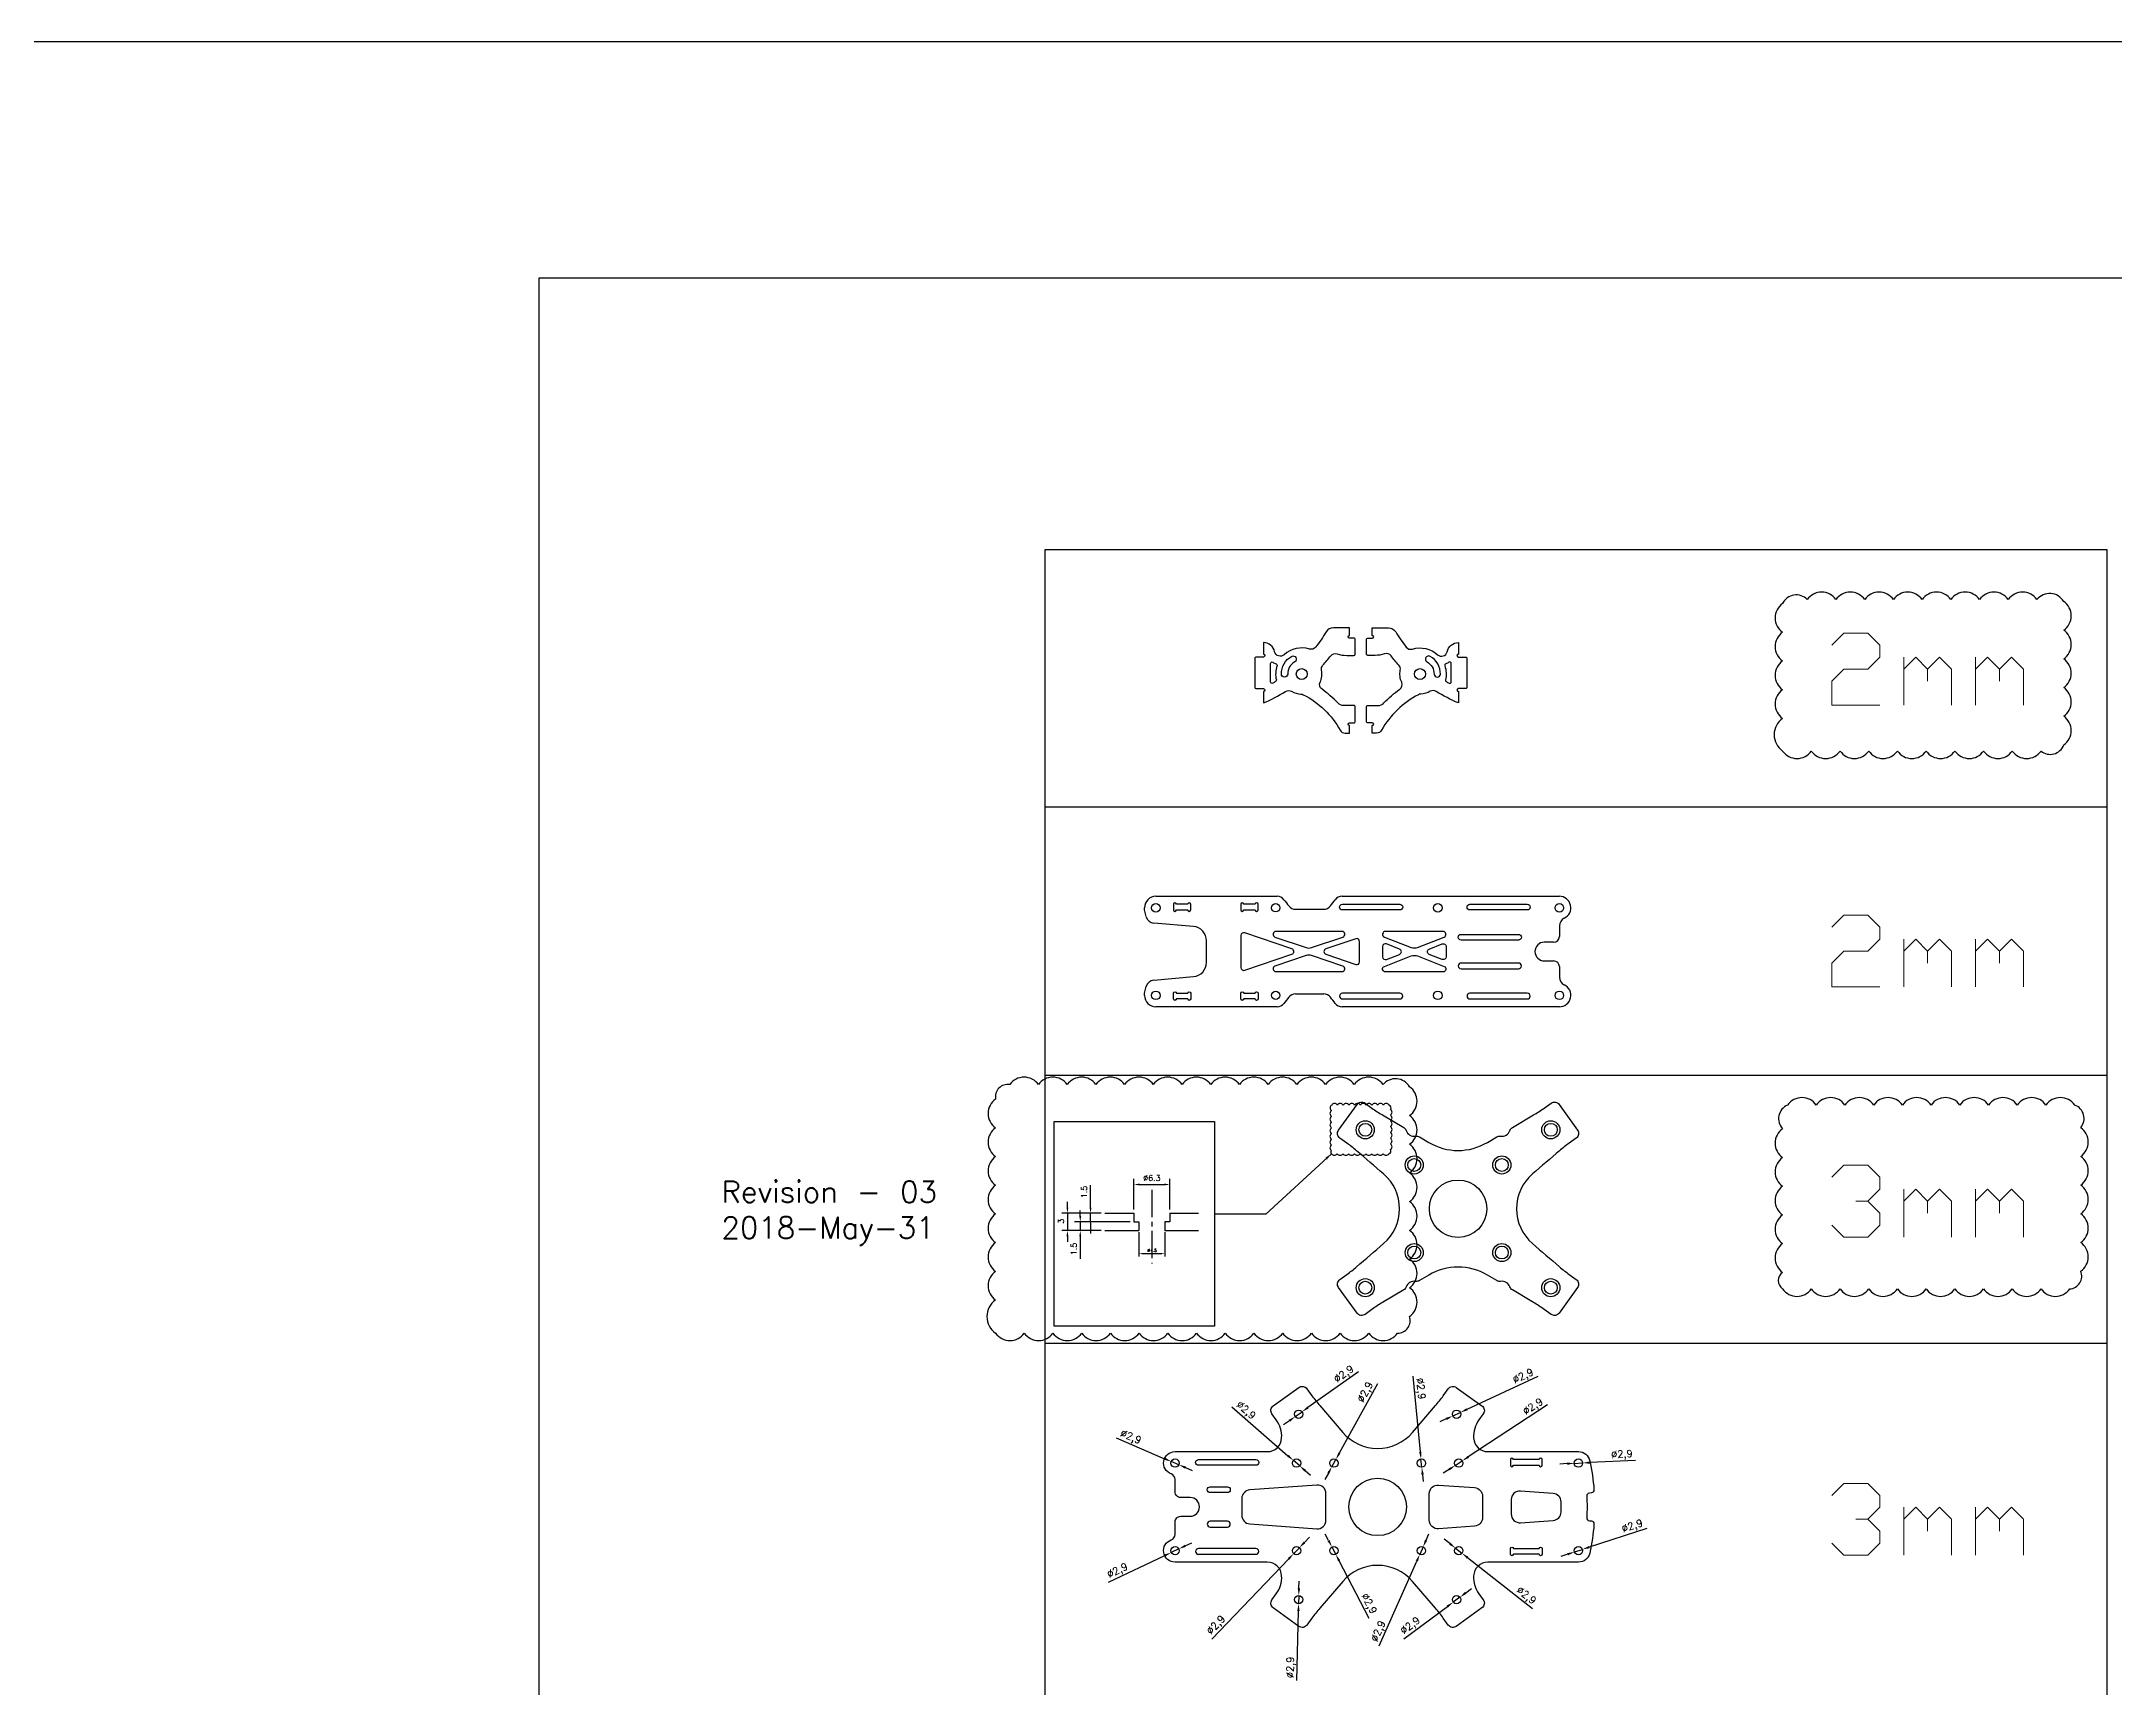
# Model space of a CAD drawing. Header units: millimetres. Extents: x 517 to 3327, y 581 to 1662.
# Drawn here: x 2212 to 2934, y 1089 to 1662 of the extents above; entities that cross this region are included whole.
import ezdxf

# ---------------------------------------------------------------- set-up
doc = ezdxf.new("R2010")
doc.units = ezdxf.units.MM
doc.header["$LTSCALE"] = 0.5
doc.linetypes.add('CENTER2', pattern=[28.575, 19.05, -3.175, 3.175, -3.175])
for name, color, linetype in [('1', 2, 'Continuous'), ('3', 4, 'Continuous'), ('5', 6, 'Continuous'), ('8', 254, 'Continuous'), ('Cen', 5, 'CENTER2'), ('draw', 1, 'Continuous'), ('Runcam-Eagle', 30, 'Continuous')]:
    doc.layers.add(name, color=color, linetype=linetype)
doc.styles.get("Standard").update_dxf_attribs({"font": 'txt.shx', "bigfont": 'chineset.shx'})
doc.dimstyles.new('ISO-25', dxfattribs={"dimtxt": 2.5, "dimasz": 2.5, "dimexe": 1.25, "dimexo": 0.625, "dimtad": 1, "dimtxsty": 'Standard', "dimcen": 2.5, "dimadec": 0, "dimazin": 0, "dimtfac": 1, "dimtmove": 0, "dimatfit": 3, "dimfxl": 1, "dimarcsym": 0})

# ---------------------------------------------------------------- blocks, each defined once
blk = doc.blocks.new('*D6')
at = {"layer": 'Defpoints', "color": 0, "transparency": 16777216}
for p in [(2661.65, 1137.89), (2662.99, 1135.32)]:
    blk.add_point(p, dxfattribs=at)
at = {"layer": 'draw', "color": 0, "lineweight": -2, "transparency": 16777216}
for p, q in [((2660.49, 1140.1), (2659.33, 1142.32)), ((2661.65, 1137.89), (2662.99, 1135.32)), ((2674.63, 1113.02), (2664.14, 1133.1))]:
    blk.add_line(p, q, dxfattribs=at)
at = {"layer": 'draw', "color": 0, "transparency": 16777216}
for points in [[(2660.86, 1140.3), (2660.12, 1139.91), (2661.65, 1137.89)], [(2664.51, 1133.29), (2663.77, 1132.91), (2662.99, 1135.32)]]:
    blk.add_solid(points, dxfattribs=at)
at = {"layer": 'draw', "color": 0, "transparency": 16777216, "insert": (2674.35, 1118.04), "char_height": 2.5, "attachment_point": 5, "rotation": 297.55985}
blk.add_mtext('∅2,9', dxfattribs=at)
blk = doc.blocks.new('*D7')
at = {"layer": 'Defpoints', "color": 0, "transparency": 16777216}
for p in [(2706.23, 1120.41), (2703.9, 1118.68)]:
    blk.add_point(p, dxfattribs=at)
at = {"layer": 'draw', "color": 0, "lineweight": -2, "transparency": 16777216}
for p, q in [((2706.23, 1120.41), (2703.9, 1118.68)), ((2708.24, 1121.9), (2710.25, 1123.38)), ((2686.65, 1105.89), (2701.89, 1117.19))]:
    blk.add_line(p, q, dxfattribs=at)
at = {"layer": 'draw', "color": 0, "transparency": 16777216}
for points in [[(2707.99, 1122.23), (2708.49, 1121.56), (2706.23, 1120.41)], [(2701.64, 1117.53), (2702.14, 1116.86), (2703.9, 1118.68)]]:
    blk.add_solid(points, dxfattribs=at)
at = {"layer": 'draw', "color": 0, "transparency": 16777216, "insert": (2689.09, 1110.3), "char_height": 2.5, "attachment_point": 5, "rotation": 36.55042}
blk.add_mtext('∅2,9', dxfattribs=at)
blk = doc.blocks.new('*D8')
at = {"layer": 'Defpoints', "color": 0, "transparency": 16777216}
for p in [(2746.14, 1136.15), (2748.89, 1137.05)]:
    blk.add_point(p, dxfattribs=at)
at = {"layer": 'draw', "color": 0, "lineweight": -2, "transparency": 16777216}
for p, q in [((2771.34, 1144.37), (2751.27, 1137.83)), ((2743.76, 1135.38), (2741.38, 1134.6)), ((2746.14, 1136.15), (2748.89, 1137.05))]:
    blk.add_line(p, q, dxfattribs=at)
at = {"layer": 'draw', "color": 0, "transparency": 16777216}
for points in [[(2743.63, 1135.77), (2743.89, 1134.98), (2746.14, 1136.15)], [(2751.14, 1138.22), (2751.4, 1137.43), (2748.89, 1137.05)]]:
    blk.add_solid(points, dxfattribs=at)
at = {"layer": 'draw', "color": 0, "transparency": 16777216, "insert": (2766.34, 1144.93), "char_height": 2.5, "attachment_point": 5, "rotation": 18.0597}
blk.add_mtext('∅2,9', dxfattribs=at)
blk = doc.blocks.new('*D9')
at = {"layer": 'Defpoints', "color": 0, "transparency": 16777216}
for p in [(2746.07, 1167.03), (2748.96, 1167.17)]:
    blk.add_point(p, dxfattribs=at)
at = {"layer": 'draw', "color": 0, "lineweight": -2, "transparency": 16777216}
for p, q in [((2743.57, 1166.92), (2741.07, 1166.8)), ((2746.07, 1167.03), (2748.96, 1167.17)), ((2767.33, 1168.03), (2751.46, 1167.29))]:
    blk.add_line(p, q, dxfattribs=at)
at = {"layer": 'draw', "color": 0, "transparency": 16777216}
for points in [[(2743.55, 1167.33), (2743.59, 1166.5), (2746.07, 1167.03)], [(2751.44, 1167.7), (2751.48, 1166.87), (2748.96, 1167.17)]]:
    blk.add_solid(points, dxfattribs=at)
at = {"layer": 'draw', "color": 0, "transparency": 16777216, "insert": (2762.66, 1169.9), "char_height": 2.5, "attachment_point": 5, "rotation": 2.67732}
blk.add_mtext('∅2,9', dxfattribs=at)
blk = doc.blocks.new('*D10')
at = {"layer": 'Defpoints', "color": 0, "transparency": 16777216}
for p in [(2706.38, 1184.77), (2703.75, 1183.55)]:
    blk.add_point(p, dxfattribs=at)
at = {"layer": 'draw', "color": 0, "lineweight": -2, "transparency": 16777216}
for p, q in [((2733.37, 1197.25), (2708.65, 1185.82)), ((2703.75, 1183.55), (2706.38, 1184.77)), ((2701.48, 1182.5), (2699.21, 1181.45))]:
    blk.add_line(p, q, dxfattribs=at)
at = {"layer": 'draw', "color": 0, "transparency": 16777216}
for points in [[(2708.48, 1186.2), (2708.83, 1185.44), (2706.38, 1184.77)], [(2701.3, 1182.88), (2701.65, 1182.12), (2703.75, 1183.55)]]:
    blk.add_solid(points, dxfattribs=at)
at = {"layer": 'draw', "color": 0, "transparency": 16777216, "insert": (2728.34, 1197.22), "char_height": 2.5, "attachment_point": 5, "rotation": 24.81794}
blk.add_mtext('∅2,9', dxfattribs=at)
blk = doc.blocks.new('*D11')
at = {"layer": 'Defpoints', "color": 0, "transparency": 16777216}
for p in [(2704.6, 1166.31), (2707.03, 1167.9)]:
    blk.add_point(p, dxfattribs=at)
at = {"layer": 'draw', "color": 0, "lineweight": -2, "transparency": 16777216}
for p, q in [((2736.77, 1187.37), (2709.12, 1169.27)), ((2702.51, 1164.94), (2700.42, 1163.57)), ((2704.6, 1166.31), (2707.03, 1167.9))]:
    blk.add_line(p, q, dxfattribs=at)
at = {"layer": 'draw', "color": 0, "transparency": 16777216}
for points in [[(2702.28, 1165.29), (2702.74, 1164.59), (2704.6, 1166.31)], [(2708.89, 1169.61), (2709.35, 1168.92), (2707.03, 1167.9)]]:
    blk.add_solid(points, dxfattribs=at)
at = {"layer": 'draw', "color": 0, "transparency": 16777216, "insert": (2731.8, 1186.6), "char_height": 2.5, "attachment_point": 5, "rotation": 33.21057}
blk.add_mtext('∅2,9', dxfattribs=at)
blk = doc.blocks.new('*D12')
at = {"layer": 'Defpoints', "color": 0, "transparency": 16777216}
for p in [(2692.67, 1168.54), (2692.96, 1165.66)]:
    blk.add_point(p, dxfattribs=at)
at = {"layer": 'draw', "color": 0, "lineweight": -2, "transparency": 16777216}
for p, q in [((2689.77, 1197.37), (2692.42, 1171.03)), ((2692.96, 1165.66), (2692.67, 1168.54)), ((2693.21, 1163.17), (2693.46, 1160.68))]:
    blk.add_line(p, q, dxfattribs=at)
at = {"layer": 'draw', "color": 0, "transparency": 16777216}
for points in [[(2692.84, 1171.07), (2692.01, 1170.99), (2692.67, 1168.54)], [(2693.63, 1163.21), (2692.8, 1163.13), (2692.96, 1165.66)]]:
    blk.add_solid(points, dxfattribs=at)
at = {"layer": 'draw', "color": 0, "transparency": 16777216, "insert": (2692.3, 1193.02), "char_height": 2.5, "attachment_point": 5, "rotation": 275.74373}
blk.add_mtext('∅2,9', dxfattribs=at)
blk = doc.blocks.new('*D13')
at = {"layer": 'Defpoints', "color": 0, "transparency": 16777216}
for p in [(2661.62, 1165.83), (2663.02, 1168.37)]:
    blk.add_point(p, dxfattribs=at)
at = {"layer": 'draw', "color": 0, "lineweight": -2, "transparency": 16777216}
for p, q in [((2677.54, 1194.71), (2664.22, 1170.56)), ((2660.41, 1163.64), (2659.2, 1161.45)), ((2661.62, 1165.83), (2663.02, 1168.37))]:
    blk.add_line(p, q, dxfattribs=at)
at = {"layer": 'draw', "color": 0, "transparency": 16777216}
for points in [[(2663.86, 1170.76), (2664.59, 1170.36), (2663.02, 1168.37)], [(2660.04, 1163.84), (2660.77, 1163.44), (2661.62, 1165.83)]]:
    blk.add_solid(points, dxfattribs=at)
at = {"layer": 'draw', "color": 0, "transparency": 16777216, "insert": (2673.5, 1191.7), "char_height": 2.5, "attachment_point": 5, "rotation": 61.13232}
blk.add_mtext('∅2,9', dxfattribs=at)
blk = doc.blocks.new('*D14')
at = {"layer": 'Defpoints', "color": 0, "transparency": 16777216}
for p in [(2651.25, 1185), (2648.88, 1183.32)]:
    blk.add_point(p, dxfattribs=at)
at = {"layer": 'draw', "color": 0, "lineweight": -2, "transparency": 16777216}
for p, q in [((2670.91, 1198.88), (2653.29, 1186.44)), ((2648.88, 1183.32), (2651.25, 1185)), ((2646.84, 1181.88), (2644.8, 1180.44))]:
    blk.add_line(p, q, dxfattribs=at)
at = {"layer": 'draw', "color": 0, "transparency": 16777216}
for points in [[(2653.05, 1186.78), (2653.53, 1186.1), (2651.25, 1185)], [(2646.6, 1182.22), (2647.08, 1181.54), (2648.88, 1183.32)]]:
    blk.add_solid(points, dxfattribs=at)
at = {"layer": 'draw', "color": 0, "transparency": 16777216, "insert": (2665.96, 1197.93), "char_height": 2.5, "attachment_point": 5, "rotation": 35.22623}
blk.add_mtext('∅2,9', dxfattribs=at)
blk = doc.blocks.new('*D15')
at = {"layer": 'Defpoints', "color": 0, "transparency": 16777216}
for p in [(2648.22, 1168.05), (2650.41, 1166.15)]:
    blk.add_point(p, dxfattribs=at)
at = {"layer": 'draw', "color": 0, "lineweight": -2, "transparency": 16777216}
for p, q in [((2626.74, 1186.76), (2646.34, 1169.7)), ((2650.41, 1166.15), (2648.22, 1168.05)), ((2652.3, 1164.51), (2654.18, 1162.87))]:
    blk.add_line(p, q, dxfattribs=at)
at = {"layer": 'draw', "color": 0, "transparency": 16777216}
for points in [[(2646.61, 1170.01), (2646.06, 1169.38), (2648.22, 1168.05)], [(2652.57, 1164.82), (2652.02, 1164.19), (2650.41, 1166.15)]]:
    blk.add_solid(points, dxfattribs=at)
at = {"layer": 'draw', "color": 0, "transparency": 16777216, "insert": (2631.57, 1185.32), "char_height": 2.5, "attachment_point": 5, "rotation": 318.95072}
blk.add_mtext('∅2,9', dxfattribs=at)
blk = doc.blocks.new('*D16')
at = {"layer": 'Defpoints', "color": 0, "transparency": 16777216}
for p in [(2692.23, 1135.28), (2693.4, 1137.93)]:
    blk.add_point(p, dxfattribs=at)
at = {"layer": 'draw', "color": 0, "lineweight": -2, "transparency": 16777216}
for p, q in [((2694.42, 1140.21), (2695.43, 1142.5)), ((2693.4, 1137.93), (2692.23, 1135.28)), ((2678.09, 1103.4), (2691.22, 1132.99))]:
    blk.add_line(p, q, dxfattribs=at)
at = {"layer": 'draw', "color": 0, "transparency": 16777216}
for points in [[(2690.83, 1133.16), (2691.6, 1132.82), (2692.23, 1135.28)], [(2694.04, 1140.38), (2694.8, 1140.04), (2693.4, 1137.93)]]:
    blk.add_solid(points, dxfattribs=at)
at = {"layer": 'draw', "color": 0, "transparency": 16777216, "insert": (2678.05, 1108.43), "char_height": 2.5, "attachment_point": 5, "rotation": 66.08743}
blk.add_mtext('∅2,9', dxfattribs=at)
blk = doc.blocks.new('*D17')
at = {"layer": 'Defpoints', "color": 0, "transparency": 16777216}
for p in [(2704.68, 1137.5), (2706.95, 1135.7)]:
    blk.add_point(p, dxfattribs=at)
at = {"layer": 'draw', "color": 0, "lineweight": -2, "transparency": 16777216}
for p, q in [((2702.72, 1139.05), (2700.75, 1140.6)), ((2704.68, 1137.5), (2706.95, 1135.7)), ((2731.49, 1116.32), (2708.92, 1134.15))]:
    blk.add_line(p, q, dxfattribs=at)
at = {"layer": 'draw', "color": 0, "transparency": 16777216}
for points in [[(2702.97, 1139.38), (2702.46, 1138.72), (2704.68, 1137.5)], [(2709.17, 1134.48), (2708.66, 1133.83), (2706.95, 1135.7)]]:
    blk.add_solid(points, dxfattribs=at)
at = {"layer": 'draw', "color": 0, "transparency": 16777216, "insert": (2729.19, 1120.8), "char_height": 2.5, "attachment_point": 5, "rotation": 321.70121}
blk.add_mtext('∅2,9', dxfattribs=at)
blk = doc.blocks.new('*D18')
at = {"layer": 'Defpoints', "color": 0, "transparency": 16777216}
for p in [(2650.1, 1120.99), (2650.04, 1118.09)]:
    blk.add_point(p, dxfattribs=at)
at = {"layer": 'draw', "color": 0, "lineweight": -2, "transparency": 16777216}
for p, q in [((2650.1, 1120.99), (2650.04, 1118.09)), ((2650.16, 1123.49), (2650.21, 1125.99)), ((2649.43, 1091.33), (2649.98, 1115.59))]:
    blk.add_line(p, q, dxfattribs=at)
at = {"layer": 'draw', "color": 0, "transparency": 16777216}
for points in [[(2649.74, 1123.5), (2650.57, 1123.48), (2650.1, 1120.99)], [(2649.56, 1115.6), (2650.4, 1115.59), (2650.04, 1118.09)]]:
    blk.add_solid(points, dxfattribs=at)
at = {"layer": 'draw', "color": 0, "transparency": 16777216, "insert": (2647.45, 1095.96), "char_height": 2.5, "attachment_point": 5, "rotation": 88.70321}
blk.add_mtext('∅2,9', dxfattribs=at)
blk = doc.blocks.new('*D19')
at = {"layer": 'Defpoints', "color": 0, "transparency": 16777216}
for p in [(2648.31, 1135.55), (2650.32, 1137.65)]:
    blk.add_point(p, dxfattribs=at)
at = {"layer": 'draw', "color": 0, "lineweight": -2, "transparency": 16777216}
for p, q in [((2652.05, 1139.45), (2653.78, 1141.26)), ((2619.77, 1105.79), (2646.58, 1133.75)), ((2650.32, 1137.65), (2648.31, 1135.55))]:
    blk.add_line(p, q, dxfattribs=at)
at = {"layer": 'draw', "color": 0, "transparency": 16777216}
for points in [[(2646.28, 1134.04), (2646.88, 1133.46), (2648.31, 1135.55)], [(2651.75, 1139.74), (2652.35, 1139.16), (2650.32, 1137.65)]]:
    blk.add_solid(points, dxfattribs=at)
at = {"layer": 'draw', "color": 0, "transparency": 16777216, "insert": (2621.44, 1110.54), "char_height": 2.5, "attachment_point": 5, "rotation": 46.20024}
blk.add_mtext('∅2,9', dxfattribs=at)
blk = doc.blocks.new('*D20')
at = {"layer": 'Defpoints', "color": 0, "transparency": 16777216}
for p in [(2605.7, 1135.98), (2608.32, 1137.22)]:
    blk.add_point(p, dxfattribs=at)
at = {"layer": 'draw', "color": 0, "lineweight": -2, "transparency": 16777216}
for p, q in [((2583.82, 1125.59), (2603.44, 1134.91)), ((2608.32, 1137.22), (2605.7, 1135.98)), ((2610.57, 1138.3), (2612.83, 1139.37))]:
    blk.add_line(p, q, dxfattribs=at)
at = {"layer": 'draw', "color": 0, "transparency": 16777216}
for points in [[(2603.26, 1135.28), (2603.62, 1134.53), (2605.7, 1135.98)], [(2610.4, 1138.67), (2610.75, 1137.92), (2608.32, 1137.22)]]:
    blk.add_solid(points, dxfattribs=at)
at = {"layer": 'draw', "color": 0, "transparency": 16777216, "insert": (2587.07, 1129.44), "char_height": 2.5, "attachment_point": 5, "rotation": 25.41025}
blk.add_mtext('∅2,9', dxfattribs=at)
blk = doc.blocks.new('*D21')
at = {"layer": 'Defpoints', "color": 0, "transparency": 16777216}
for p in [(2605.67, 1167.67), (2608.34, 1166.53)]:
    blk.add_point(p, dxfattribs=at)
at = {"layer": 'draw', "color": 0, "lineweight": -2, "transparency": 16777216}
for p, q in [((2586.46, 1175.86), (2603.37, 1168.65)), ((2608.34, 1166.53), (2605.67, 1167.67)), ((2610.64, 1165.55), (2612.94, 1164.57))]:
    blk.add_line(p, q, dxfattribs=at)
at = {"layer": 'draw', "color": 0, "transparency": 16777216}
for points in [[(2603.54, 1169.03), (2603.21, 1168.27), (2605.67, 1167.67)], [(2610.8, 1165.94), (2610.48, 1165.17), (2608.34, 1166.53)]]:
    blk.add_solid(points, dxfattribs=at)
at = {"layer": 'draw', "color": 0, "transparency": 16777216, "insert": (2591.5, 1175.98), "char_height": 2.5, "attachment_point": 5, "rotation": 336.90912}
blk.add_mtext('∅2,9', dxfattribs=at)

msp = doc.modelspace()

# ---------------------------------------------------------------- linework, layer by layer
for p, q in [((2582.566, 1254.154), (2592.633, 1254.154)), ((2592.633, 1254.154), (2592.633, 1251.154)), ((2592.633, 1251.154), (2594.433, 1251.154)), ((2594.433, 1251.154), (2594.433, 1248.154)), ((2605.233, 1251.154), (2603.433, 1251.154)), ((2603.433, 1251.154), (2603.433, 1248.154)), ((2605.233, 1254.154), (2615.204, 1254.154)), ((2605.233, 1254.154), (2605.233, 1251.154)), ((2582.566, 1248.154), (2594.433, 1248.154)), ((2603.433, 1248.154), (2615.204, 1248.154))]:
    msp.add_line(p, q)
at = {"lineweight": 0}
for points in [[(2835.818, 1452.019), (2839.987, 1456.189), (2848.327, 1456.189), (2852.497, 1452.019), (2852.497, 1447.85), (2848.327, 1443.68), (2839.987, 1443.68), (2835.818, 1439.51), (2835.818, 1431.171), (2852.497, 1431.171)], [(2860.836, 1431.171), (2860.836, 1447.85)], [(2860.836, 1443.68), (2865.006, 1447.85), (2869.12, 1443.68), (2869.12, 1439.51)], [(2869.12, 1443.68), (2873.29, 1447.85), (2877.459, 1443.68), (2877.459, 1431.171)], [(2885.799, 1431.171), (2885.799, 1447.85)], [(2885.799, 1443.68), (2889.968, 1447.85), (2894.138, 1443.68), (2894.138, 1439.51)], [(2894.138, 1443.68), (2898.308, 1447.85), (2902.478, 1443.68), (2902.478, 1431.171)], [(2835.818, 1353.834), (2839.987, 1358.004), (2848.327, 1358.004), (2852.497, 1353.834), (2852.497, 1349.665), (2848.327, 1345.495), (2839.987, 1345.495), (2835.818, 1341.325), (2835.818, 1332.986), (2852.497, 1332.986)], [(2860.836, 1332.986), (2860.836, 1349.665)], [(2860.836, 1345.495), (2865.006, 1349.665), (2869.12, 1345.495), (2869.12, 1341.325)], [(2869.12, 1345.495), (2873.29, 1349.665), (2877.459, 1345.495), (2877.459, 1332.986)], [(2885.799, 1332.986), (2885.799, 1349.665)], [(2885.799, 1345.495), (2889.968, 1349.665), (2894.138, 1345.495), (2894.138, 1341.325)], [(2894.138, 1345.495), (2898.308, 1349.665), (2902.478, 1345.495), (2902.478, 1332.986)], [(2835.818, 1266.707), (2839.987, 1270.877), (2848.327, 1270.877), (2852.497, 1266.707), (2852.497, 1262.537), (2848.327, 1258.367), (2844.157, 1258.367)], [(2848.327, 1258.367), (2852.497, 1254.198), (2852.497, 1250.028), (2848.327, 1245.858), (2839.987, 1245.858), (2835.818, 1250.028)], [(2860.836, 1245.858), (2860.836, 1262.537)], [(2860.836, 1258.367), (2865.006, 1262.537), (2869.12, 1258.367), (2869.12, 1254.198)], [(2869.12, 1258.367), (2873.29, 1262.537), (2877.459, 1258.367), (2877.459, 1245.858)], [(2885.799, 1245.858), (2885.799, 1262.537)], [(2885.799, 1258.367), (2889.968, 1262.537), (2894.138, 1258.367), (2894.138, 1254.198)], [(2894.138, 1258.367), (2898.308, 1262.537), (2902.478, 1258.367), (2902.478, 1245.858)], [(2835.818, 1155.88), (2839.987, 1160.049), (2848.327, 1160.049), (2852.497, 1155.88), (2852.497, 1151.71), (2848.327, 1147.54), (2844.157, 1147.54)], [(2860.836, 1135.031), (2860.836, 1151.71)], [(2860.836, 1147.54), (2865.006, 1151.71), (2869.12, 1147.54), (2869.12, 1143.37)], [(2869.12, 1147.54), (2873.29, 1151.71), (2877.459, 1147.54), (2877.459, 1135.031)], [(2885.799, 1135.031), (2885.799, 1151.71)], [(2885.799, 1147.54), (2889.968, 1151.71), (2894.138, 1147.54), (2894.138, 1143.37)], [(2894.138, 1147.54), (2898.308, 1151.71), (2902.478, 1147.54), (2902.478, 1135.031)], [(2848.327, 1147.54), (2852.497, 1143.37), (2852.497, 1139.201), (2848.327, 1135.031), (2839.987, 1135.031), (2835.818, 1139.201)]]:
    msp.add_lwpolyline(points, dxfattribs=at)
at = {"layer": '1'}
for p, q in [((2596.347, 1359.816), (2596.347, 1360.566)), ((2596.974, 1357.475), (2596.347, 1359.816)), ((2600.347, 1364.566), (2642.546, 1364.566)), ((2648.959, 1360.066), (2658.77, 1360.066)), ((2665.184, 1364.566), (2740.857, 1364.566)), ((2613.385, 1354.058), (2599.611, 1355.263)), ((2740.857, 1354.242), (2740.857, 1350.566)), ((2617.949, 1341.556), (2617.949, 1349.077)), ((2738.857, 1348.566), (2735.606, 1348.566)), ((2599.611, 1335.37), (2613.385, 1336.575)), ((2735.606, 1342.066), (2738.857, 1342.066)), ((2740.857, 1340.066), (2740.857, 1336.391)), ((2596.347, 1330.816), (2596.974, 1333.158)), ((2596.347, 1330.066), (2596.347, 1330.816)), ((2648.959, 1330.566), (2658.77, 1330.566)), ((2642.546, 1326.066), (2600.347, 1326.066)), ((2740.857, 1326.066), (2665.184, 1326.066))]:
    msp.add_line(p, q, dxfattribs=at)
for points in [[(2612.465, 1361.816, 1), (2611.465, 1361.816), (2607.465, 1361.816, 1), (2606.465, 1361.816), (2606.465, 1359.816, 1), (2607.465, 1359.816), (2611.465, 1359.816, 1), (2612.465, 1359.816)], [(2635.929, 1361.816, 1), (2634.929, 1361.816), (2630.929, 1361.816, 1), (2629.929, 1361.816), (2629.929, 1359.816, 1), (2630.929, 1359.816), (2634.929, 1359.816, 1), (2635.929, 1359.816)], [(2665.297, 1359.816, -1), (2665.297, 1361.816), (2685.297, 1361.816, -1), (2685.297, 1359.816)], [(2709.702, 1359.816, -1), (2709.702, 1361.816), (2729.702, 1361.816, -1), (2729.702, 1359.816)], [(2629.949, 1350.882), (2629.949, 1339.751, 0.5134095), (2631.27, 1338.803), (2647.707, 1344.369, 0.7171768), (2647.707, 1346.263), (2631.27, 1351.829, 0.5134095)], [(2641.818, 1350.369), (2652.661, 1346.698, 0.1647024), (2654.585, 1346.698), (2665.428, 1350.369, 0.8487702), (2665.107, 1352.316), (2642.139, 1352.316, 0.8487702)], [(2680.297, 1352.316, 0.8310868), (2679.937, 1350.383), (2689.297, 1346.775, 0.1868641), (2691.464, 1346.778), (2700.734, 1350.384, 0.829804), (2700.371, 1352.316)], [(2706.636, 1349.316, -1), (2706.636, 1351.316), (2726.636, 1351.316, -1), (2726.636, 1349.316)], [(2642.139, 1338.316), (2665.107, 1338.316, 0.8487702), (2665.428, 1340.263), (2654.585, 1343.935, 0.1647024), (2652.661, 1343.935), (2641.818, 1340.263, 0.8487702)], [(2659.538, 1344.369), (2669.976, 1340.835, 0.5134095), (2671.297, 1341.782), (2671.297, 1348.85, 0.5134095), (2669.976, 1349.798), (2659.538, 1346.263, 0.7171768)], [(2679.297, 1347.029), (2679.297, 1343.507, 0.527552), (2680.659, 1342.575), (2685.207, 1344.344, 0.6851129), (2685.204, 1346.209), (2680.657, 1347.962, 0.5265819)], [(2680.297, 1338.236, -0.8310868), (2679.937, 1340.169), (2689.297, 1343.778, -0.1868641), (2691.464, 1343.774), (2700.734, 1340.168, -0.829804), (2700.371, 1338.236)], [(2701.455, 1347.029), (2701.455, 1343.507, -0.527552), (2700.093, 1342.575), (2695.545, 1344.344, -0.6851129), (2695.548, 1346.209), (2700.096, 1347.962, -0.5265819)], [(2706.636, 1341.316, 1), (2706.636, 1339.316), (2726.636, 1339.316, 1), (2726.636, 1341.316)], [(2612.465, 1328.816, -1), (2611.465, 1328.816), (2607.465, 1328.816, -1), (2606.465, 1328.816), (2606.465, 1330.816, -1), (2607.465, 1330.816), (2611.465, 1330.816, -1), (2612.465, 1330.816)], [(2635.929, 1328.816, -1), (2634.929, 1328.816), (2630.929, 1328.816, -1), (2629.929, 1328.816), (2629.929, 1330.816, -1), (2630.929, 1330.816), (2634.929, 1330.816, -1), (2635.929, 1330.816)], [(2665.297, 1330.816, 1), (2665.297, 1328.816), (2685.297, 1328.816, 1), (2685.297, 1330.816)], [(2709.702, 1330.816, 1), (2709.702, 1328.816), (2729.702, 1328.816, 1), (2729.702, 1330.816)]]:
    msp.add_lwpolyline(points, format="xyb", close=True, dxfattribs=at)
for centre, radius in [((2600.347, 1360.566), 1.5), ((2642.047, 1360.566), 1.45), ((2698.547, 1360.566), 1.5), ((2740.857, 1360.566), 1.5), ((2600.347, 1330.066), 1.5), ((2642.047, 1330.066), 1.45), ((2698.547, 1330.066), 1.5), ((2740.857, 1330.066), 1.5)]:
    msp.add_circle(centre, radius, dxfattribs=at)
for centre, radius, start, end in [((2600.347, 1360.566), 4, 90, 180), ((2599.872, 1358.251), 3, 195, 265), ((2642.546, 1361.566), 3, 36.863168, 90), ((2737.261, 1432.585), 115.383, 216.863168, 218.213028), ((2648.959, 1363.066), 3, 218.213028, 270), ((2658.77, 1363.066), 3, 270, 321.786972), ((2570.469, 1432.585), 115.383, 321.786972, 323.136832), ((2665.184, 1361.566), 3, 90, 143.136832), ((2740.857, 1360.566), 4, 295.376934, 90), ((2612.949, 1349.077), 5, 0, 85), ((2738.857, 1350.566), 2, 270, 0), ((2743.857, 1354.242), 3, 115.376934, 180), ((2735.606, 1345.316), 3.25, 90, 270), ((2612.949, 1341.556), 5, 275, 0), ((2738.857, 1340.066), 2, 0, 90), ((2743.857, 1336.391), 3, 180, 244.623066), ((2600.347, 1330.066), 4, 180, 270), ((2599.872, 1332.381), 3, 95, 165), ((2737.261, 1258.047), 115.383, 141.786972, 143.136832), ((2648.959, 1327.566), 3, 90, 141.786972), ((2658.77, 1327.566), 3, 38.213028, 90), ((2570.469, 1258.047), 115.383, 36.863168, 38.213028), ((2740.857, 1330.066), 4, 270, 64.623066), ((2642.546, 1329.066), 3, 270, 323.136832), ((2665.184, 1329.066), 3, 216.863168, 270)]:
    msp.add_arc(centre, radius, start, end, dxfattribs=at)
at = {"layer": '3'}
for points in [[(2704.972, 1110.244, -0.4142136), (2702.181, 1110.702), (2700.437, 1113.13, 0.0218201), (2697.741, 1116.559), (2689.7, 1125.913, 0.4590972), (2665.433, 1125.913), (2657.392, 1116.559, 0.0218201), (2654.696, 1113.13), (2652.952, 1110.702, -0.4142136), (2650.161, 1110.244), (2641.226, 1116.659, -0.4142136), (2640.768, 1119.451), (2642.273, 1121.547, 0.1683584), (2644.14, 1127.824, 0.4012582), (2639.145, 1132.602), (2607.006, 1132.602, -0.843039), (2605.673, 1140.373, 0.3178372), (2607.006, 1142.258), (2607.006, 1146.602, -0.4142136), (2609.006, 1148.602), (2612.257, 1148.602, 1), (2612.257, 1155.102), (2609.006, 1155.102, -0.4142136), (2607.006, 1157.102), (2607.006, 1161.445, 0.3178372), (2605.673, 1163.33, -0.843039), (2607.006, 1171.102), (2639.145, 1171.102, 0.4012582), (2644.14, 1175.879, 0.1683584), (2642.273, 1182.156), (2640.768, 1184.252, -0.4142136), (2641.226, 1187.044), (2650.161, 1193.46, -0.4142136), (2652.952, 1193.001), (2654.696, 1190.573, 0.0218201), (2657.392, 1187.144), (2665.433, 1177.79, 0.4590972), (2689.7, 1177.79), (2697.741, 1187.144, 0.0218201), (2700.437, 1190.573), (2702.181, 1193.001, -0.4142136), (2704.972, 1193.46), (2713.907, 1187.044, -0.4142136), (2714.365, 1184.252), (2712.86, 1182.156, 0.1683584), (2710.993, 1175.879, 0.4012582), (2715.988, 1171.102), (2747.516, 1171.102, -0.352652), (2751.425, 1167.954, -0.0339465), (2752.924, 1157.811, -0.4117713), (2752.014, 1156.736), (2751.311, 1156.675, 0.4038596), (2750.4, 1155.627, -0.0258992), (2750.4, 1148.076, 0.4038596), (2751.311, 1147.028), (2752.014, 1146.967, -0.4117713), (2752.924, 1145.892, -0.0339465), (2751.425, 1135.749, -0.352652), (2747.516, 1132.602), (2715.988, 1132.602, 0.4012582), (2710.993, 1127.824, 0.1683584), (2712.86, 1121.547), (2714.365, 1119.451, -0.4142136), (2713.907, 1116.659)], [(2635.161, 1168.352, -1), (2635.161, 1166.352), (2615.161, 1166.352, -1), (2615.161, 1168.352)], [(2733.847, 1166.352, 1), (2734.847, 1166.352), (2734.847, 1168.352, 1), (2733.847, 1168.352), (2724.847, 1168.352, 1), (2723.847, 1168.352), (2723.847, 1166.352, 1), (2724.847, 1166.352)], [(2618.25, 1157.852, -0.4142136), (2619.25, 1158.852), (2625.25, 1158.852, -0.4142136), (2626.25, 1157.852), (2626.25, 1157.852, -0.4142136), (2625.25, 1156.852), (2619.25, 1156.852, -0.4142136)], [(2633.03, 1157.761, 0.3927885), (2630.25, 1154.77), (2630.25, 1148.934, 0.3927885), (2633.03, 1145.942), (2656.346, 1144.22, 0.4359682), (2659.566, 1147.212), (2659.566, 1156.491, 0.4359682), (2656.346, 1159.483)], [(2695.566, 1156.491, -0.4359682), (2698.787, 1159.483), (2711.322, 1158.557, -0.3927885), (2714.101, 1155.566), (2714.101, 1148.137, -0.3927885), (2711.322, 1145.146), (2698.787, 1144.22, -0.4359682), (2695.566, 1147.212)], [(2738.695, 1156.536), (2727.322, 1157.376, 0.4359682), (2724.101, 1154.384), (2724.101, 1149.319, 0.4359682), (2727.322, 1146.327), (2738.695, 1147.167, 0.3847912), (2741.473, 1150.075, 0.0138951), (2741.473, 1153.628, 0.3847912)], [(2618.25, 1145.852, 0.4142136), (2619.25, 1144.852), (2625.25, 1144.852, 0.4142136), (2626.25, 1145.852), (2626.25, 1145.852, 0.4142136), (2625.25, 1146.852), (2619.25, 1146.852, 0.4142136)], [(2635.161, 1135.352, 1), (2635.161, 1137.352), (2615.161, 1137.352, 1), (2615.161, 1135.352)], [(2733.847, 1137.352, -1), (2734.847, 1137.352), (2734.847, 1135.352, -1), (2733.847, 1135.352), (2724.847, 1135.352, -1), (2723.847, 1135.352), (2723.847, 1137.352, -1), (2724.847, 1137.352)]]:
    msp.add_lwpolyline(points, format="xyb", close=True, dxfattribs=at)
for centre, radius in [((2650.068, 1184.159), 1.45), ((2705.065, 1184.159), 1.45), ((2607.006, 1167.102), 1.45), ((2649.316, 1167.102), 1.45), ((2649.316, 1167.102), 1.45), ((2662.316, 1167.102), 1.45), ((2692.816, 1167.102), 1.45), ((2705.816, 1167.102), 1.45), ((2705.816, 1167.102), 1.45), ((2747.516, 1167.102), 1.45), ((2677.566, 1151.852), 10), ((2607.006, 1136.602), 1.45), ((2649.316, 1136.602), 1.45), ((2649.316, 1136.602), 1.45), ((2662.316, 1136.602), 1.45), ((2692.816, 1136.602), 1.45), ((2705.816, 1136.602), 1.45), ((2705.816, 1136.602), 1.45), ((2747.516, 1136.602), 1.45), ((2650.068, 1119.544), 1.45), ((2705.065, 1119.544), 1.45)]:
    msp.add_circle(centre, radius, dxfattribs=at)
at = {"layer": '5', "color": 7}
msp.add_lwpolyline([(2670.246, 1275.926, 0.0215844), (2666.853, 1278.591), (2664.424, 1280.335, -0.4142136), (2663.966, 1283.126), (2670.382, 1292.061, -0.4142136), (2673.173, 1292.519), (2675.601, 1290.775, 0.0218201), (2679.252, 1288.388), (2686.637, 1284.007, -0.1747304), (2687.499, 1282.96, 0.3604661), (2690.792, 1281.007, -0.1747304), (2692.124, 1280.752), (2695.369, 1278.826, 0.2743248), (2715.779, 1278.826), (2719.025, 1280.752, -0.1747304), (2720.357, 1281.007, 0.3604661), (2723.649, 1282.96, -0.1747304), (2724.512, 1284.007), (2731.896, 1288.388, 0.0218201), (2735.547, 1290.775), (2737.975, 1292.519, -0.4142136), (2740.766, 1292.061), (2747.182, 1283.126, -0.4142136), (2746.724, 1280.335), (2744.296, 1278.591, 0.0215844), (2740.903, 1275.926, 0.0004709), (2731.501, 1267.844, 0.4585276), (2731.501, 1243.597, 0.0004709), (2740.903, 1235.515, 0.0215844), (2744.296, 1232.85), (2746.724, 1231.106, -0.4142136), (2747.182, 1228.315), (2740.766, 1219.38, -0.4142136), (2737.975, 1218.922), (2735.547, 1220.665, 0.0218201), (2731.896, 1223.053), (2724.512, 1227.434, -0.1747304), (2723.649, 1228.48, 0.3604661), (2720.357, 1230.434, -0.1747304), (2719.025, 1230.689), (2715.779, 1232.615, 0.2743248), (2695.369, 1232.615), (2692.124, 1230.689, -0.1747304), (2690.792, 1230.434, 0.3604661), (2687.499, 1228.48, -0.1747304), (2686.637, 1227.434), (2679.252, 1223.053, 0.0218201), (2675.601, 1220.665), (2673.173, 1218.922, -0.4142136), (2670.382, 1219.38), (2663.966, 1228.315, -0.4142136), (2664.424, 1231.106), (2666.853, 1232.85, 0.0215844), (2670.246, 1235.515, 0.0004709), (2679.647, 1243.597, 0.4585276), (2679.647, 1267.844, 0.0004709)], format="xyb", close=True, dxfattribs=at)
for centre, radius in [((2673.266, 1283.219), 3.15), ((2673.266, 1283.219), 2.25), ((2737.882, 1283.219), 3.15), ((2737.882, 1283.219), 2.25), ((2690.324, 1270.97), 3.15), ((2690.324, 1270.97), 2.25), ((2720.824, 1270.97), 3.15), ((2720.824, 1270.97), 2.25), ((2705.574, 1255.72), 10), ((2690.324, 1240.47), 3.15), ((2690.324, 1240.47), 2.25), ((2720.824, 1240.47), 3.15), ((2720.824, 1240.47), 2.25), ((2673.266, 1228.222), 3.15), ((2673.266, 1228.222), 2.25), ((2737.882, 1228.222), 3.15), ((2737.882, 1228.222), 2.25)]:
    msp.add_circle(centre, radius, dxfattribs=at)
at = {"layer": '8'}
for points in [[(2669.284, 1425.019, 0.4142136), (2669.784, 1425.519), (2669.784, 1430.519, 0.4142136), (2669.284, 1431.019), (2665.872, 1431.019, -0.2063232), (2663.691, 1431.959, 0.0508917), (2658.214, 1436.687, -0.3596555), (2657.535, 1439.143, 0.1544155), (2658.016, 1443.338, -0.2342642), (2658.487, 1445.051, 0.0190984), (2661.242, 1448.389, -0.3274943), (2663.512, 1449.056, 0.0869904), (2666.784, 1448.482), (2669.284, 1448.482, 0.4142136), (2669.784, 1448.982), (2669.784, 1453.982, 0.4142136), (2669.284, 1454.482), (2667.784, 1454.482, -1), (2667.784, 1455.482), (2667.784, 1458.101), (2662.181, 1458.101, 0.2631064), (2659.61, 1456.647, -0.0316531), (2655.965, 1451.376, -0.3092613), (2653.81, 1450.703, 0.2655953), (2645.001, 1448.714, -0.5794785), (2641.695, 1449.77, 0.3536134), (2637.784, 1452.931), (2637.784, 1452.931), (2637.784, 1448.931, -1), (2637.784, 1447.931), (2635.284, 1447.931, 0.4142136), (2634.784, 1447.431), (2634.784, 1437.431, 0.4142136), (2635.284, 1436.931), (2637.784, 1436.931, -1), (2637.784, 1435.931), (2637.784, 1431.931, 0.0394384), (2645.499, 1435.952, -0.280467), (2647.579, 1435.978, 0.1239302), (2650.856, 1435.007, -0.1077809), (2651.68, 1434.792, -0.1487548), (2664.533, 1422.425, 0.2717746), (2666.279, 1421.401), (2667.784, 1421.401), (2667.784, 1424.019, -1), (2667.784, 1425.019)], [(2674.19, 1425.019, -0.4142136), (2673.69, 1425.519), (2673.69, 1430.519, -0.4142136), (2674.19, 1431.019), (2677.602, 1431.019, 0.2063232), (2679.783, 1431.959, -0.0508917), (2685.26, 1436.687, 0.3596555), (2685.939, 1439.143, -0.1544155), (2685.458, 1443.338, 0.2342642), (2684.987, 1445.051, -0.0190984), (2682.232, 1448.389, 0.3274943), (2679.962, 1449.056, -0.0869904), (2676.69, 1448.482), (2674.19, 1448.482, -0.4142136), (2673.69, 1448.982), (2673.69, 1453.982, -0.4142136), (2674.19, 1454.482), (2675.69, 1454.482, 1), (2675.69, 1455.482), (2675.69, 1458.101), (2681.293, 1458.101, -0.2631064), (2683.864, 1456.647, 0.0316531), (2687.509, 1451.376, 0.3092613), (2689.664, 1450.703, -0.2655953), (2698.473, 1448.714, 0.5794785), (2701.779, 1449.77, -0.3536134), (2705.69, 1452.931), (2705.69, 1452.931), (2705.69, 1448.931, 1), (2705.69, 1447.931), (2708.19, 1447.931, -0.4142136), (2708.69, 1447.431), (2708.69, 1437.431, -0.4142136), (2708.19, 1436.931), (2705.69, 1436.931, 1), (2705.69, 1435.931), (2705.69, 1431.931, -0.0394384), (2697.975, 1435.952, 0.280467), (2695.895, 1435.978, -0.1239302), (2692.618, 1435.007, 0.1077809), (2691.794, 1434.792, 0.1487548), (2678.941, 1422.425, -0.2717746), (2677.195, 1421.401), (2675.69, 1421.401), (2675.69, 1424.019, 1), (2675.69, 1425.019)], [(2642.528, 1444.928, 0.1401476), (2642.284, 1439.93, -0.3321362), (2642.044, 1439.382, -0.0055986), (2641.021, 1438.815, -0.5679591), (2640.284, 1439.255), (2640.284, 1445.7, -0.5952668), (2641.056, 1446.119, 0.0643746), (2642.212, 1445.563, -0.4164342)], [(2644.045, 1442.001, -0.2679492), (2647.595, 1448.15, -1), (2648.695, 1446.245, 0.2679492), (2646.245, 1442.001, -1)], [(2699.429, 1442.001, 0.2679492), (2695.879, 1448.15, 1), (2694.779, 1446.245, -0.2679492), (2697.229, 1442.001, 1)], [(2700.946, 1444.928, -0.1401476), (2701.19, 1439.93, 0.3321362), (2701.43, 1439.382, 0.0055986), (2702.453, 1438.815, 0.5679591), (2703.19, 1439.255), (2703.19, 1445.7, 0.5952668), (2702.418, 1446.119, -0.0643746), (2701.262, 1445.563, 0.4164342)]]:
    msp.add_lwpolyline(points, format="xyb", close=True, dxfattribs=at)
for centre in [(2651.145, 1442.001), (2692.329, 1442.001)]:
    msp.add_circle(centre, 1.9, dxfattribs=at)
at = {"layer": 'Cen'}
msp.add_line((2598.933, 1262.278), (2598.933, 1236.704), dxfattribs=at)
at = {"layer": 'draw'}
for p, q in [((2577.575, 1256.154), (2577.575, 1263.987)), ((2592.633, 1255.404), (2592.633, 1266.167)), ((2594.633, 1264.167), (2603.233, 1264.167)), ((2605.233, 1255.404), (2605.233, 1266.167)), ((2569.521, 1256.154), (2569.521, 1258.154)), ((2581.316, 1254.154), (2567.521, 1254.154)), ((2569.521, 1254.154), (2569.521, 1248.154)), ((2591.383, 1251.154), (2571.987, 1251.154)), ((2573.987, 1253.154), (2573.987, 1255.154)), ((2573.987, 1251.154), (2573.987, 1248.154)), ((2581.316, 1254.154), (2575.575, 1254.154)), ((2591.383, 1251.154), (2575.575, 1251.154)), ((2577.575, 1251.154), (2577.575, 1254.154)), ((2577.575, 1250.654), (2577.575, 1247.154)), ((2581.316, 1248.154), (2567.521, 1248.154)), ((2569.521, 1246.154), (2569.521, 1244.154)), ((2581.316, 1248.154), (2571.987, 1248.154)), ((2573.987, 1246.154), (2573.987, 1238.32)), ((2594.433, 1247.529), (2594.433, 1239.091)), ((2603.433, 1247.529), (2603.433, 1239.091)), ((2595.433, 1240.091), (2602.433, 1240.091))]:
    msp.add_line(p, q, dxfattribs=at)
for points in [[(516.78, 1662.373), (3327.338, 1662.373), (3327.338, 580.661), (516.78, 580.661)], [(2385.503, 1580.035), (3251.859, 1580.035), (3251.859, 657.982), (2385.503, 657.982)], [(2564.889, 1286.126), (2620.702, 1286.126), (2620.702, 1214.784), (2564.889, 1214.784)]]:
    msp.add_lwpolyline(points, close=True, dxfattribs=at)
for points in [[(2818.621, 1415.188, 0.5205671), (2828.621, 1415.188, 0.5205671), (2838.621, 1415.188, 0.5205671), (2848.621, 1415.188, 0.5205671), (2858.621, 1415.188, 0.5205671), (2868.621, 1415.188, 0.5205671), (2878.621, 1415.188, 0.5205671), (2888.621, 1415.188, 0.5205671), (2898.621, 1415.188, 0.5205671), (2908.621, 1415.188, 0.5205671), (2916.526, 1417.284, 0.5205671), (2916.526, 1427.284, 0.5205671), (2916.526, 1437.284, 0.5205671), (2916.526, 1447.284, 0.5205671), (2916.526, 1457.284, 0.5205671), (2916.526, 1467.284, 0.5205671), (2907.208, 1467.966, 0.5205671), (2897.208, 1467.966, 0.5205671), (2887.208, 1467.966, 0.5205671), (2877.208, 1467.966, 0.5205671), (2867.208, 1467.966, 0.5205671), (2857.208, 1467.966, 0.5205671), (2847.208, 1467.966, 0.5205671), (2837.208, 1467.966, 0.5205671), (2827.208, 1467.966, 0.5205671), (2818.621, 1466.552, 0.5205671), (2818.621, 1456.552, 0.5205671), (2818.621, 1446.552, 0.5205671), (2818.621, 1436.552, 0.5205671), (2818.621, 1426.552, 0.5205671)], [(2544.49, 1212.379, 0.5205671), (2554.49, 1212.379, 0.5205671), (2564.49, 1212.379, 0.5205671), (2574.49, 1212.379, 0.5205671), (2584.49, 1212.379, 0.5205671), (2594.49, 1212.379, 0.5205671), (2604.49, 1212.379, 0.5205671), (2614.49, 1212.379, 0.5205671), (2624.49, 1212.379, 0.5205671), (2634.49, 1212.379, 0.5205671), (2644.49, 1212.379, 0.5205671), (2654.49, 1212.379, 0.5205671), (2664.49, 1212.379, 0.5205671), (2674.49, 1212.379, 0.5205671), (2684.49, 1212.379, 0.5205671), (2688.676, 1218.192, 0.5205671), (2688.676, 1228.192, 0.5205671), (2688.676, 1238.192, 0.5205671), (2688.676, 1248.192, 0.5205671), (2688.676, 1258.192, 0.5205671), (2688.676, 1268.192, 0.5205671), (2688.676, 1278.192, 0.5205671), (2688.676, 1288.192, 0.5205671), (2688.676, 1298.192, 0.5205671), (2679.442, 1298.958, 0.5205671), (2669.442, 1298.958, 0.5205671), (2659.442, 1298.958, 0.5205671), (2649.442, 1298.958, 0.5205671), (2639.442, 1298.958, 0.5205671), (2629.442, 1298.958, 0.5205671), (2619.442, 1298.958, 0.5205671), (2609.442, 1298.958, 0.5205671), (2599.442, 1298.958, 0.5205671), (2589.442, 1298.958, 0.5205671), (2579.442, 1298.958, 0.5205671), (2569.442, 1298.958, 0.5205671), (2559.442, 1298.958, 0.5205671), (2549.442, 1298.958, 0.5205671), (2544.49, 1293.91, 0.5205671), (2544.49, 1283.91, 0.5205671), (2544.49, 1273.91, 0.5205671), (2544.49, 1263.91, 0.5205671), (2544.49, 1253.91, 0.5205671), (2544.49, 1243.91, 0.5205671), (2544.49, 1233.91, 0.5205671), (2544.49, 1223.91, 0.5205671)], [(2818.621, 1227.797, 0.5205671), (2828.621, 1227.797, 0.5205671), (2838.621, 1227.797, 0.5205671), (2848.621, 1227.797, 0.5205671), (2858.621, 1227.797, 0.5205671), (2868.621, 1227.797, 0.5205671), (2878.621, 1227.797, 0.5205671), (2888.621, 1227.797, 0.5205671), (2898.621, 1227.797, 0.5205671), (2908.621, 1227.797, 0.5205671), (2918.621, 1227.797, 0.5205671), (2922.459, 1233.959, 0.5205671), (2922.459, 1243.959, 0.5205671), (2922.459, 1253.959, 0.5205671), (2922.459, 1263.959, 0.5205671), (2922.459, 1273.959, 0.5205671), (2922.459, 1283.959, 0.5205671), (2920.342, 1291.842, 0.5205671), (2910.342, 1291.842, 0.5205671), (2900.342, 1291.842, 0.5205671), (2890.342, 1291.842, 0.5205671), (2880.342, 1291.842, 0.5205671), (2870.342, 1291.842, 0.5205671), (2860.342, 1291.842, 0.5205671), (2850.342, 1291.842, 0.5205671), (2840.342, 1291.842, 0.5205671), (2830.342, 1291.842, 0.5205671), (2820.342, 1291.842, 0.5205671), (2818.621, 1283.563, 0.5205671), (2818.621, 1273.563, 0.5205671), (2818.621, 1263.563, 0.5205671), (2818.621, 1253.563, 0.5205671), (2818.621, 1243.563, 0.5205671), (2818.621, 1233.563, 0.5205671)], [(2661.493, 1274.888, 0.5205671), (2663.493, 1274.888, 0.5205671), (2665.493, 1274.888, 0.5205671), (2667.493, 1274.888, 0.5205671), (2669.493, 1274.888, 0.5205671), (2671.493, 1274.888, 0.5205671), (2673.493, 1274.888, 0.5205671), (2675.493, 1274.888, 0.5205671), (2677.493, 1274.888, 0.5205671), (2679.493, 1274.888, 0.5205671), (2681.493, 1274.888, 0.5205671), (2682.049, 1276.332, 0.5205671), (2682.049, 1278.332, 0.5205671), (2682.049, 1280.332, 0.5205671), (2682.049, 1282.332, 0.5205671), (2682.049, 1284.332, 0.5205671), (2682.049, 1286.332, 0.5205671), (2682.049, 1288.332, 0.5205671), (2682.049, 1290.332, 0.5205671), (2681.562, 1291.845, 0.5205671), (2679.562, 1291.845, 0.5205671), (2677.562, 1291.845, 0.5205671), (2675.562, 1291.845, 0.5205671), (2673.562, 1291.845, 0.5205671), (2671.562, 1291.845, 0.5205671), (2669.562, 1291.845, 0.5205671), (2667.562, 1291.845, 0.5205671), (2665.562, 1291.845, 0.5205671), (2663.562, 1291.845, 0.5205671), (2661.562, 1291.845, 0.5205671), (2661.493, 1289.914, 0.5205671), (2661.493, 1287.914, 0.5205671), (2661.493, 1285.914, 0.5205671), (2661.493, 1283.914, 0.5205671), (2661.493, 1281.914, 0.5205671), (2661.493, 1279.914, 0.5205671), (2661.493, 1277.914, 0.5205671), (2661.493, 1275.914, 0.5205671)]]:
    msp.add_lwpolyline(points, format="xyb", close=True, dxfattribs=at)
for points in [[(2594.633, 1264.5), (2594.633, 1263.834), (2592.633, 1264.167)], [(2603.233, 1264.5), (2603.233, 1263.834), (2605.233, 1264.167)], [(2569.187, 1256.154), (2569.854, 1256.154), (2569.521, 1254.154)], [(2573.654, 1253.154), (2574.321, 1253.154), (2573.987, 1251.154)], [(2577.242, 1256.154), (2577.908, 1256.154), (2577.575, 1254.154)], [(2577.242, 1250.654), (2577.908, 1250.654), (2577.575, 1251.154)], [(2569.187, 1246.154), (2569.854, 1246.154), (2569.521, 1248.154)], [(2573.654, 1246.154), (2574.321, 1246.154), (2573.987, 1248.154)], [(2595.433, 1240.258), (2595.433, 1239.924), (2594.433, 1240.091)], [(2602.433, 1240.258), (2602.433, 1239.924), (2603.433, 1240.091)]]:
    msp.add_solid(points, dxfattribs=at)
at = {"layer": 'Runcam-Eagle'}
for p, q in [((2561.826, 1395.751), (2931.569, 1395.751)), ((2561.826, 1302.253), (2931.569, 1302.253)), ((2561.826, 1208.888), (2931.569, 1208.888))]:
    msp.add_line(p, q, dxfattribs=at)
msp.add_lwpolyline([(2561.826, 1485.417), (2931.569, 1485.417), (2931.569, 926.828), (2561.826, 926.828)], close=True, dxfattribs=at)

# ---------------------------------------------------------------- texts
at = {"layer": 'draw'}
for s, height, p in [('Revision - 03', 7.5, (2449.019, 1257.882)), ('∅6.3', 2, (2595.933, 1265.417)), ('2018-May-31', 7.5, (2449.019, 1245.382)), ('∅', 1, (2597.433, 1240.716)), ('4.', 1, (2598.433, 1240.716)), ('5', 1, (2599.767, 1240.716))]:
    msp.add_text(s, height=height, dxfattribs=at).set_placement(p)
for s, p in [('1.5', (2576.325, 1259.404)), ('3', (2568.271, 1250.487)), ('1.5', (2572.737, 1239.57))]:
    msp.add_text(s, height=2, rotation=90, dxfattribs=at).set_placement(p)

# ---------------------------------------------------------------- dimensions: what is measured, and where the dimension line sits
for p1, p2, picture, middle in [((2648.883, 1183.323), (2651.252, 1184.996), '*D14', (2667.165, 1196.232)), ((2703.749, 1183.551), (2706.381, 1184.768), '*D10', (2729.211, 1195.326)), ((2661.616, 1165.832), (2663.017, 1168.371), '*D13', (2675.323, 1190.695)), ((2692.962, 1165.659), (2692.671, 1168.544), '*D12', (2690.231, 1192.809)), ((2650.41, 1166.149), (2648.223, 1168.054), '*D15', (2630.199, 1183.749)), ((2704.603, 1166.307), (2707.03, 1167.896), '*D11', (2732.938, 1184.856)), ((2608.34, 1166.533), (2605.672, 1167.67), '*D21', (2590.681, 1174.062)), ((2746.068, 1167.034), (2748.965, 1167.169), '*D9', (2762.755, 1167.814)), ((2650.32, 1137.648), (2648.313, 1135.555), '*D19', (2622.942, 1109.098)), ((2661.646, 1137.887), (2662.987, 1135.316), '*D6', (2672.505, 1117.079)), ((2693.404, 1137.927), (2692.229, 1135.276), '*D16', (2679.952, 1107.588)), ((2746.138, 1136.152), (2748.895, 1137.051), '*D8', (2766.985, 1142.95)), ((2608.316, 1137.224), (2605.696, 1135.979), '*D20', (2587.961, 1127.554)), ((2704.679, 1137.5), (2706.954, 1135.703), '*D17', (2727.897, 1119.164)), ((2650.101, 1120.993), (2650.035, 1118.094), '*D18', (2649.533, 1095.911)), ((2706.23, 1120.407), (2703.9, 1118.68), '*D7', (2690.334, 1108.623))]:
    dim = msp.add_diameter_dim_2p(p1=p1, p2=p2, dimstyle='ISO-25', dxfattribs=at)
    dim.commit()
    dim.dimension.update_dxf_attribs({"geometry": picture, "text_midpoint": middle, "dimtype": 163})

# ---------------------------------------------------------------- leaders
msp.add_leader([(2661.493, 1274.888), (2638.653, 1253.855), (2620.702, 1253.855)], dimstyle='ISO-25', override={"dimdsep": 46}, dxfattribs=at)

doc.saveas('drawing.dxf')
